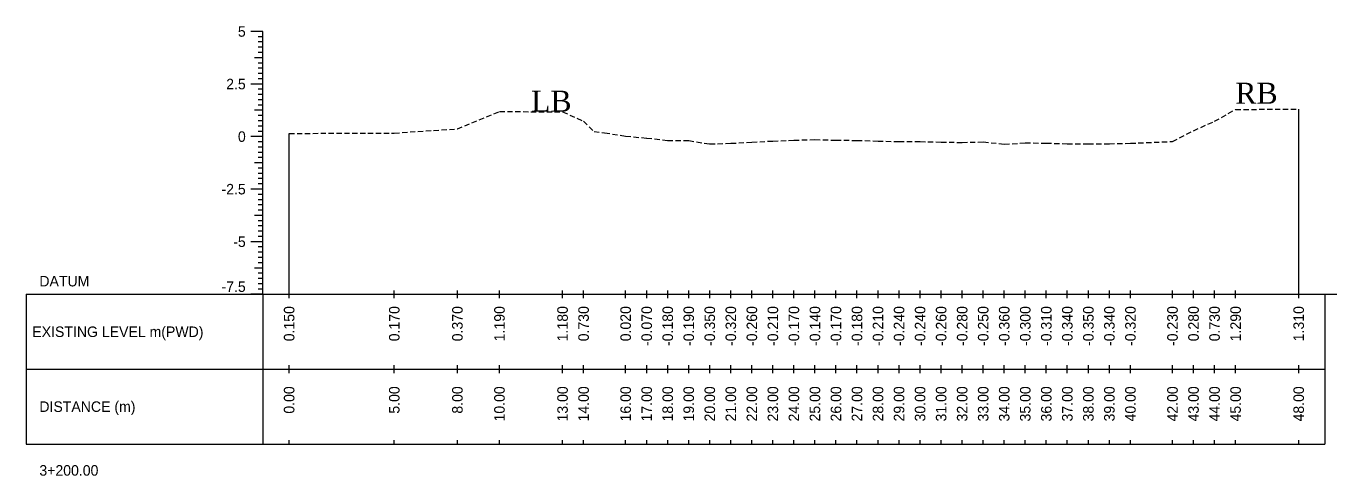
# Model space of a CAD drawing. Header units: inches. Extents: x 4752 to 6808, y -1487 to -426.
# Drawn here: x 6505.8 to 6568.1, y -1111.8 to -1090.4 of the extents above; entities that cross this region are included whole.
import ezdxf
from ezdxf.enums import TextEntityAlignment as Align

# ---------------------------------------------------------------- set-up
doc = ezdxf.new("R2010")
doc.units = ezdxf.units.IN
doc.header["$MEASUREMENT"] = 0
doc.linetypes.add('HIDDEN', pattern=[0.375, 0.25, -0.125])
doc.layers.add('CS_Drawing', color=7, linetype='Continuous')
doc.layers.add('GL', color=3, linetype='HIDDEN')
doc.styles.add('romans', font='romans.shx')

msp = doc.modelspace()

# ---------------------------------------------------------------- linework, layer by layer
at = {"layer": 'CS_Drawing'}
for p, q in [((6517.018, -1090.666), (6516.455, -1090.666)), ((6517.018, -1090.666), (6516.624, -1090.666)), ((6517.018, -1090.666), (6516.793, -1090.666)), ((6517.018, -1090.916), (6516.793, -1090.916)), ((6517.018, -1103.166), (6517.018, -1090.666)), ((6517.018, -1091.166), (6516.793, -1091.166)), ((6517.018, -1091.416), (6516.793, -1091.416)), ((6517.018, -1091.666), (6516.793, -1091.666)), ((6517.018, -1091.916), (6516.624, -1091.916)), ((6517.018, -1091.916), (6516.793, -1091.916)), ((6517.018, -1092.166), (6516.793, -1092.166)), ((6517.018, -1092.416), (6516.793, -1092.416)), ((6517.018, -1092.666), (6516.793, -1092.666)), ((6517.018, -1092.916), (6516.793, -1092.916)), ((6517.018, -1093.166), (6516.455, -1093.166)), ((6517.018, -1093.166), (6516.624, -1093.166)), ((6517.018, -1093.166), (6516.793, -1093.166)), ((6517.018, -1093.416), (6516.793, -1093.416)), ((6517.018, -1093.666), (6516.793, -1093.666)), ((6517.018, -1093.916), (6516.793, -1093.916)), ((6517.018, -1094.166), (6516.793, -1094.166)), ((6517.018, -1094.416), (6516.624, -1094.416)), ((6517.018, -1094.416), (6516.793, -1094.416)), ((6517.018, -1094.666), (6516.793, -1094.666)), ((6566.268, -1103.166), (6566.268, -1094.356)), ((6517.018, -1094.916), (6516.793, -1094.916)), ((6517.018, -1095.166), (6516.793, -1095.166)), ((6517.018, -1095.416), (6516.793, -1095.416)), ((6517.018, -1095.666), (6516.455, -1095.666)), ((6517.018, -1095.666), (6516.624, -1095.666)), ((6517.018, -1095.666), (6516.793, -1095.666)), ((6517.018, -1095.916), (6516.793, -1095.916)), ((6518.268, -1103.166), (6518.268, -1095.516)), ((6517.018, -1096.166), (6516.793, -1096.166)), ((6517.018, -1096.416), (6516.793, -1096.416)), ((6517.018, -1096.666), (6516.793, -1096.666)), ((6517.018, -1096.916), (6516.624, -1096.916)), ((6517.018, -1096.916), (6516.793, -1096.916)), ((6517.018, -1097.166), (6516.793, -1097.166)), ((6517.018, -1097.416), (6516.793, -1097.416)), ((6517.018, -1097.666), (6516.793, -1097.666)), ((6517.018, -1097.916), (6516.793, -1097.916)), ((6517.018, -1098.166), (6516.455, -1098.166)), ((6517.018, -1098.166), (6516.624, -1098.166)), ((6517.018, -1098.166), (6516.793, -1098.166)), ((6517.018, -1098.416), (6516.793, -1098.416)), ((6517.018, -1098.666), (6516.793, -1098.666)), ((6517.018, -1098.916), (6516.793, -1098.916)), ((6517.018, -1099.166), (6516.793, -1099.166)), ((6517.018, -1099.416), (6516.624, -1099.416)), ((6517.018, -1099.416), (6516.793, -1099.416)), ((6517.018, -1099.666), (6516.793, -1099.666)), ((6517.018, -1099.916), (6516.793, -1099.916)), ((6517.018, -1100.166), (6516.793, -1100.166)), ((6517.018, -1100.416), (6516.793, -1100.416)), ((6517.018, -1100.666), (6516.455, -1100.666)), ((6517.018, -1100.666), (6516.624, -1100.666)), ((6517.018, -1100.666), (6516.793, -1100.666)), ((6517.018, -1100.916), (6516.793, -1100.916)), ((6517.018, -1101.166), (6516.793, -1101.166)), ((6517.018, -1101.416), (6516.793, -1101.416)), ((6517.018, -1101.666), (6516.793, -1101.666)), ((6517.018, -1101.916), (6516.624, -1101.916)), ((6517.018, -1101.916), (6516.793, -1101.916)), ((6517.018, -1102.166), (6516.793, -1102.166)), ((6517.018, -1102.416), (6516.793, -1102.416)), ((6517.018, -1102.666), (6516.793, -1102.666)), ((6517.018, -1102.916), (6516.793, -1102.916)), ((6505.768, -1103.166), (6517.018, -1103.166)), ((6505.768, -1103.166), (6505.768, -1110.291)), ((6517.018, -1103.166), (6516.455, -1103.166)), ((6517.018, -1103.166), (6516.624, -1103.166)), ((6517.018, -1103.166), (6516.793, -1103.166)), ((6517.018, -1103.166), (6567.518, -1103.166)), ((6517.018, -1103.166), (6517.018, -1110.291)), ((6518.268, -1103.353), (6518.268, -1102.978)), ((6523.268, -1103.353), (6523.268, -1102.978)), ((6526.268, -1103.353), (6526.268, -1102.978)), ((6528.268, -1103.353), (6528.268, -1102.978)), ((6531.268, -1103.353), (6531.268, -1102.978)), ((6532.268, -1103.353), (6532.268, -1102.978)), ((6534.268, -1103.353), (6534.268, -1102.978)), ((6535.268, -1103.353), (6535.268, -1102.978)), ((6536.268, -1103.353), (6536.268, -1102.978)), ((6537.268, -1103.353), (6537.268, -1102.978)), ((6538.268, -1103.353), (6538.268, -1102.978)), ((6539.268, -1103.353), (6539.268, -1102.978)), ((6540.268, -1103.353), (6540.268, -1102.978)), ((6541.268, -1103.353), (6541.268, -1102.978)), ((6542.268, -1103.353), (6542.268, -1102.978)), ((6543.268, -1103.353), (6543.268, -1102.978)), ((6544.268, -1103.353), (6544.268, -1102.978)), ((6545.268, -1103.353), (6545.268, -1102.978)), ((6546.268, -1103.353), (6546.268, -1102.978)), ((6547.268, -1103.353), (6547.268, -1102.978)), ((6548.268, -1103.353), (6548.268, -1102.978)), ((6549.268, -1103.353), (6549.268, -1102.978)), ((6550.268, -1103.353), (6550.268, -1102.978)), ((6551.268, -1103.353), (6551.268, -1102.978)), ((6552.268, -1103.353), (6552.268, -1102.978)), ((6553.268, -1103.353), (6553.268, -1102.978)), ((6554.268, -1103.353), (6554.268, -1102.978)), ((6555.268, -1103.353), (6555.268, -1102.978)), ((6556.268, -1103.353), (6556.268, -1102.978)), ((6557.268, -1103.353), (6557.268, -1102.978)), ((6558.268, -1103.353), (6558.268, -1102.978)), ((6560.268, -1103.353), (6560.268, -1102.978)), ((6561.268, -1103.353), (6561.268, -1102.978)), ((6562.268, -1103.353), (6562.268, -1102.978)), ((6563.268, -1103.353), (6563.268, -1102.978)), ((6566.268, -1103.353), (6566.268, -1102.978)), ((6567.518, -1103.166), (6568.08, -1103.166)), ((6567.518, -1103.166), (6567.911, -1103.166)), ((6567.518, -1103.166), (6567.743, -1103.166)), ((6567.518, -1103.166), (6567.518, -1110.291)), ((6518.268, -1106.916), (6518.268, -1106.541)), ((6523.268, -1106.916), (6523.268, -1106.541)), ((6526.268, -1106.916), (6526.268, -1106.541)), ((6528.268, -1106.916), (6528.268, -1106.541)), ((6531.268, -1106.916), (6531.268, -1106.541)), ((6532.268, -1106.916), (6532.268, -1106.541)), ((6534.268, -1106.916), (6534.268, -1106.541)), ((6535.268, -1106.916), (6535.268, -1106.541)), ((6536.268, -1106.916), (6536.268, -1106.541)), ((6537.268, -1106.916), (6537.268, -1106.541)), ((6538.268, -1106.916), (6538.268, -1106.541)), ((6539.268, -1106.916), (6539.268, -1106.541)), ((6540.268, -1106.916), (6540.268, -1106.541)), ((6541.268, -1106.916), (6541.268, -1106.541)), ((6542.268, -1106.916), (6542.268, -1106.541)), ((6543.268, -1106.916), (6543.268, -1106.541)), ((6544.268, -1106.916), (6544.268, -1106.541)), ((6545.268, -1106.916), (6545.268, -1106.541)), ((6546.268, -1106.916), (6546.268, -1106.541)), ((6547.268, -1106.916), (6547.268, -1106.541)), ((6548.268, -1106.916), (6548.268, -1106.541)), ((6549.268, -1106.916), (6549.268, -1106.541)), ((6550.268, -1106.916), (6550.268, -1106.541)), ((6551.268, -1106.916), (6551.268, -1106.541)), ((6552.268, -1106.916), (6552.268, -1106.541)), ((6553.268, -1106.916), (6553.268, -1106.541)), ((6554.268, -1106.916), (6554.268, -1106.541)), ((6555.268, -1106.916), (6555.268, -1106.541)), ((6556.268, -1106.916), (6556.268, -1106.541)), ((6557.268, -1106.916), (6557.268, -1106.541)), ((6558.268, -1106.916), (6558.268, -1106.541)), ((6560.268, -1106.916), (6560.268, -1106.541)), ((6561.268, -1106.916), (6561.268, -1106.541)), ((6562.268, -1106.916), (6562.268, -1106.541)), ((6563.268, -1106.916), (6563.268, -1106.541)), ((6566.268, -1106.916), (6566.268, -1106.541)), ((6505.768, -1106.728), (6517.018, -1106.728)), ((6517.018, -1106.728), (6567.518, -1106.728)), ((6517.018, -1106.728), (6567.518, -1106.728)), ((6505.768, -1110.291), (6517.018, -1110.291)), ((6517.018, -1110.291), (6567.518, -1110.291)), ((6518.268, -1110.291), (6518.268, -1110.103)), ((6523.268, -1110.291), (6523.268, -1110.103)), ((6526.268, -1110.291), (6526.268, -1110.103)), ((6528.268, -1110.291), (6528.268, -1110.103)), ((6531.268, -1110.291), (6531.268, -1110.103)), ((6532.268, -1110.291), (6532.268, -1110.103)), ((6534.268, -1110.291), (6534.268, -1110.103)), ((6535.268, -1110.291), (6535.268, -1110.103)), ((6536.268, -1110.291), (6536.268, -1110.103)), ((6537.268, -1110.291), (6537.268, -1110.103)), ((6538.268, -1110.291), (6538.268, -1110.103)), ((6539.268, -1110.291), (6539.268, -1110.103)), ((6540.268, -1110.291), (6540.268, -1110.103)), ((6541.268, -1110.291), (6541.268, -1110.103)), ((6542.268, -1110.291), (6542.268, -1110.103)), ((6543.268, -1110.291), (6543.268, -1110.103)), ((6544.268, -1110.291), (6544.268, -1110.103)), ((6545.268, -1110.291), (6545.268, -1110.103)), ((6546.268, -1110.291), (6546.268, -1110.103)), ((6547.268, -1110.291), (6547.268, -1110.103)), ((6548.268, -1110.291), (6548.268, -1110.103)), ((6549.268, -1110.291), (6549.268, -1110.103)), ((6550.268, -1110.291), (6550.268, -1110.103)), ((6551.268, -1110.291), (6551.268, -1110.103)), ((6552.268, -1110.291), (6552.268, -1110.103)), ((6553.268, -1110.291), (6553.268, -1110.103)), ((6554.268, -1110.291), (6554.268, -1110.103)), ((6555.268, -1110.291), (6555.268, -1110.103)), ((6556.268, -1110.291), (6556.268, -1110.103)), ((6557.268, -1110.291), (6557.268, -1110.103)), ((6558.268, -1110.291), (6558.268, -1110.103)), ((6560.268, -1110.291), (6560.268, -1110.103)), ((6561.268, -1110.291), (6561.268, -1110.103)), ((6562.268, -1110.291), (6562.268, -1110.103)), ((6563.268, -1110.291), (6563.268, -1110.103)), ((6566.268, -1110.291), (6566.268, -1110.103))]:
    msp.add_line(p, q, dxfattribs=at)
at = {"layer": 'GL'}
msp.add_lwpolyline([(6518.268, -1095.516), (6523.268, -1095.496), (6526.268, -1095.296), (6528.268, -1094.476), (6531.268, -1094.486), (6532.268, -1094.936), (6532.768, -1095.426), (6533.268, -1095.486), (6534.268, -1095.646), (6535.268, -1095.736), (6536.268, -1095.846), (6537.268, -1095.856), (6538.268, -1096.016), (6539.268, -1095.986), (6540.268, -1095.926), (6541.268, -1095.876), (6542.268, -1095.836), (6543.268, -1095.806), (6544.268, -1095.836), (6545.268, -1095.846), (6546.268, -1095.876), (6547.268, -1095.906), (6548.268, -1095.906), (6549.268, -1095.926), (6550.268, -1095.946), (6551.268, -1095.916), (6552.268, -1096.026), (6553.268, -1095.966), (6554.268, -1095.976), (6555.268, -1096.006), (6556.268, -1096.016), (6557.268, -1096.006), (6558.268, -1095.986), (6560.268, -1095.896), (6561.268, -1095.386), (6562.268, -1094.936), (6563.268, -1094.376), (6566.268, -1094.356)], dxfattribs=at)

# ---------------------------------------------------------------- texts
at = {"char_height": 1, "width": 325.84704, "attachment_point": 1, "style": 'romans'}
for s, insert in [('{\\fTimes New Roman|b0|i0|c0|p18;LB}', (6529.768, -1093.481)), ('\\pi-1,l1;{\\fTimes New Roman|b0|i0|c0|p18;RB}', (6563.254, -1093.102))]:
    msp.add_mtext(s, dxfattribs=dict(at, insert=insert))
at = {"layer": 'CS_Drawing'}
for s, p in [('5', (6516.205, -1090.666)), ('2.5', (6516.205, -1093.166)), ('0', (6516.205, -1095.666)), ('-2.5', (6516.205, -1098.166)), ('-5', (6516.205, -1100.666))]:
    msp.add_text(s, height=0.5, dxfattribs=at).set_placement(p, align=Align.MIDDLE_RIGHT)
for s, p in [('DATUM', (6506.393, -1102.541)), ('EXISTING LEVEL m(PWD)', (6506.059, -1104.947)), ('DISTANCE (m)', (6506.393, -1108.509)), ('3+200.00', (6506.393, -1111.541))]:
    msp.add_text(s, height=0.5, dxfattribs=at).set_placement(p, align=Align.MIDDLE_LEFT)
msp.add_text('-7.5', height=0.5, dxfattribs=at).set_placement((6516.205, -1103.053), align=Align.RIGHT)
for s, p in [('0.150', (6518.268, -1103.728)), ('0.170', (6523.268, -1103.728)), ('0.370', (6526.268, -1103.728)), ('1.190', (6528.268, -1103.728)), ('1.180', (6531.268, -1103.728)), ('0.730', (6532.268, -1103.728)), ('0.020', (6534.268, -1103.728)), ('-0.070', (6535.268, -1103.728)), ('-0.180', (6536.268, -1103.728)), ('-0.190', (6537.268, -1103.728)), ('-0.350', (6538.268, -1103.728)), ('-0.320', (6539.268, -1103.728)), ('-0.260', (6540.268, -1103.728)), ('-0.210', (6541.268, -1103.728)), ('-0.170', (6542.268, -1103.728)), ('-0.140', (6543.268, -1103.728)), ('-0.170', (6544.268, -1103.728)), ('-0.180', (6545.268, -1103.728)), ('-0.210', (6546.268, -1103.728)), ('-0.240', (6547.268, -1103.728)), ('-0.240', (6548.268, -1103.728)), ('-0.260', (6549.268, -1103.728)), ('-0.280', (6550.268, -1103.728)), ('-0.250', (6551.268, -1103.728)), ('-0.360', (6552.268, -1103.728)), ('-0.300', (6553.268, -1103.728)), ('-0.310', (6554.268, -1103.728)), ('-0.340', (6555.268, -1103.728)), ('-0.350', (6556.268, -1103.728)), ('-0.340', (6557.268, -1103.728)), ('-0.320', (6558.268, -1103.728)), ('-0.230', (6560.268, -1103.728)), ('0.280', (6561.268, -1103.728)), ('0.730', (6562.268, -1103.728)), ('1.290', (6563.268, -1103.728)), ('1.310', (6566.268, -1103.728)), ('0.00', (6518.268, -1107.541)), ('5.00', (6523.268, -1107.541)), ('8.00', (6526.268, -1107.541)), ('10.00', (6528.268, -1107.541)), ('13.00', (6531.268, -1107.541)), ('14.00', (6532.268, -1107.541)), ('16.00', (6534.268, -1107.541)), ('17.00', (6535.268, -1107.541)), ('18.00', (6536.268, -1107.541)), ('19.00', (6537.268, -1107.541)), ('20.00', (6538.268, -1107.541)), ('21.00', (6539.268, -1107.541)), ('22.00', (6540.268, -1107.541)), ('23.00', (6541.268, -1107.541)), ('24.00', (6542.268, -1107.541)), ('25.00', (6543.268, -1107.541)), ('26.00', (6544.268, -1107.541)), ('27.00', (6545.268, -1107.541)), ('28.00', (6546.268, -1107.541)), ('29.00', (6547.268, -1107.541)), ('30.00', (6548.268, -1107.541)), ('31.00', (6549.268, -1107.541)), ('32.00', (6550.268, -1107.541)), ('33.00', (6551.268, -1107.541)), ('34.00', (6552.268, -1107.541)), ('35.00', (6553.268, -1107.541)), ('36.00', (6554.268, -1107.541)), ('37.00', (6555.268, -1107.541)), ('38.00', (6556.268, -1107.541)), ('39.00', (6557.268, -1107.541)), ('40.00', (6558.268, -1107.541)), ('42.00', (6560.268, -1107.541)), ('43.00', (6561.268, -1107.541)), ('44.00', (6562.268, -1107.541)), ('45.00', (6563.268, -1107.541)), ('48.00', (6566.268, -1107.541))]:
    msp.add_text(s, height=0.5, rotation=90, dxfattribs=at).set_placement(p, align=Align.MIDDLE_RIGHT)

doc.saveas('drawing.dxf')
